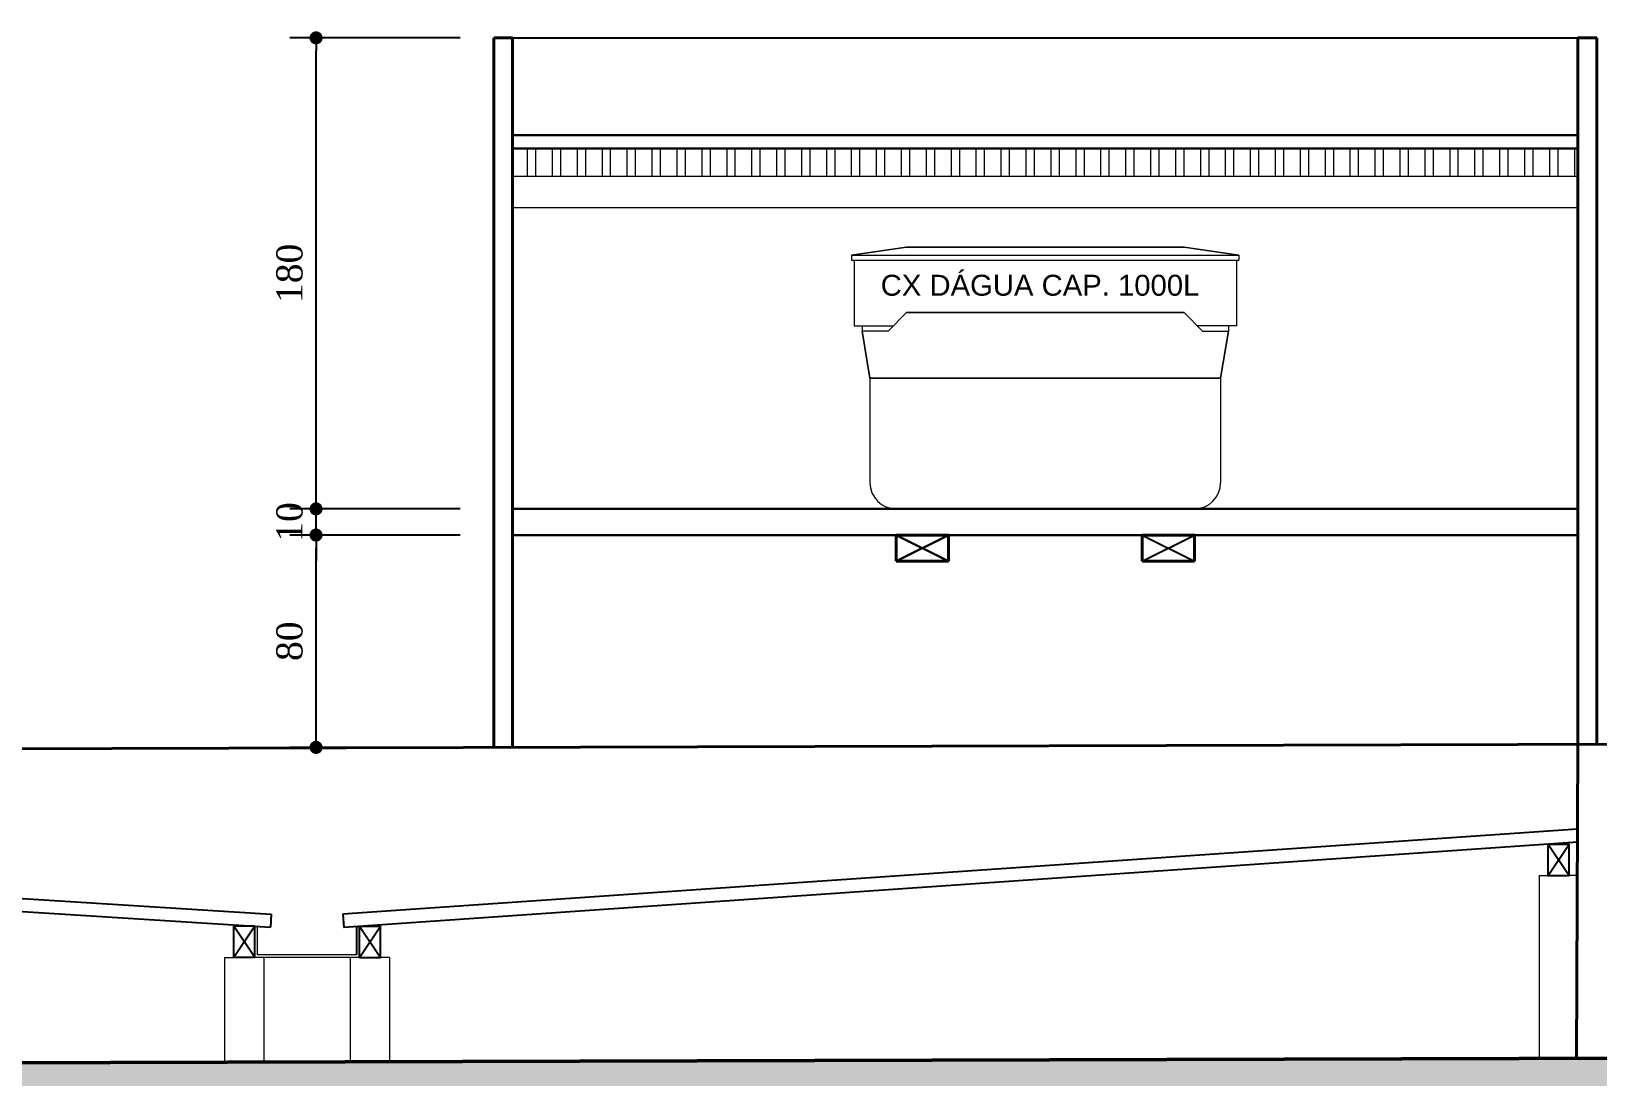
# Model space of a CAD drawing. Header units: millimetres. Extents: x 103208 to 171806, y -164 to 10038.
# Drawn here: x 113508 to 114107, y 1568 to 1968 of the extents above; entities that cross this region are included whole.
import ezdxf

# ---------------------------------------------------------------- set-up
doc = ezdxf.new("R2010")
doc.units = ezdxf.units.MM
for name, color, linetype in [('ACESSORIOS', 2, 'Continuous'), ('Fechamento Varanda', 3, 'Continuous'), ('Piso', 55, 'Continuous'), ('PORTAS', 3, 'Continuous'), ('Portas-Cotas', 2, 'Continuous')]:
    doc.layers.add(name, color=color, linetype=linetype)
for name, color, linetype, lineweight in [('Fachadas - Varanda', 3, 'Continuous', 30), ('Hachura', 1, 'Continuous', 9), ('Parede Baixa', 5, 'Continuous', 50), ('Parede Corte', 4, 'Continuous', 40), ('Pisos', 55, 'Continuous', 5), ('Pisos Externos', 15, 'Continuous', 9), ('Portas - Janelas', 2, 'Continuous', 20)]:
    doc.layers.add(name, color=color, linetype=linetype, lineweight=lineweight)
doc.styles.get("Standard").update_dxf_attribs({"font": 'arial.ttf'})
doc.styles.add('Valéria', font='romantic.ttf', dxfattribs={"height": 10})
doc.dimstyles.new('Cota - 50', dxfattribs={"dimtxt": 10, "dimasz": 5, "dimexe": 10, "dimexo": 20, "dimgap": 5, "dimtad": 1, "dimtxsty": 'Valéria', "dimblk": 'DOT', "dimcen": 0, "dimclrd": 12, "dimclre": 12, "dimclrt": 2, "dimazin": 2, "dimtfac": 1, "dimtix": 1, "dimtmove": 0, "dimatfit": 3, "dimldrblk": 'DOT', "dimfxl": 1, "dimarcsym": 0})

# ---------------------------------------------------------------- blocks, each defined once
blk = doc.blocks.new('_Dot')
at = {"color": 0, "linetype": 'ByBlock', "lineweight": -2}
blk.add_line((-0.5, 0), (-1, 0), dxfattribs=at)
at = {"color": 0, "linetype": 'ByBlock', "const_width": 0.5}
blk.add_lwpolyline([(-0.25, 0, 1), (0.25, 0, 1)], format="xyb", close=True, dxfattribs=at)
blk = doc.blocks.new('*D917')
at = {"color": 12, "lineweight": -2, "transparency": 16777216}
for p, q in [((113672.1481574793, 1775.434380300987), (113607.0600556686, 1775.434380300987)), ((113617.0600556686, 1699.266907697014), (113617.0600556686, 1770.434380300987)), ((113672.1481574793, 1694.266907697014), (113607.0600556686, 1694.266907697014))]:
    blk.add_line(p, q, dxfattribs=at)
at = {"layer": 'Defpoints', "color": 0, "transparency": 16777216}
for p in [(113617.0600556686, 1775.434380300987), (113692.1481574793, 1775.434380300987, -31292.76664449018), (113692.1481574793, 1694.266907697014, -31292.76664449018)]:
    blk.add_point(p, dxfattribs=at)
at = {"color": 12, "lineweight": -2, "transparency": 16777216, "xscale": 5, "yscale": 5, "zscale": 5}
for p, rotation in [((113617.0600556686, 1775.434380300987), 90), ((113617.0600556686, 1694.266907697014), 270)]:
    blk.add_blockref('_Dot', p, dxfattribs=dict(at, rotation=rotation))
at = {"color": 2, "transparency": 16777216, "insert": (113606.949108923, 1734.850643999019), "char_height": 10, "attachment_point": 5, "rotation": 90, "style": 'Valéria'}
blk.add_mtext('80', dxfattribs=at)
blk = doc.blocks.new('*D918')
at = {"color": 12, "lineweight": -2, "transparency": 16777216}
for p, q in [((113672.1481574793, 1965.434380301074), (113607.0600556686, 1965.434380301074)), ((113617.0600556686, 1790.434380300987), (113617.0600556686, 1960.434380301074)), ((113672.1481574793, 1785.434380300987), (113607.0600556686, 1785.434380300987))]:
    blk.add_line(p, q, dxfattribs=at)
at = {"layer": 'Defpoints', "color": 0, "transparency": 16777216}
for p in [(113617.0600556686, 1965.434380301074), (113692.1481574793, 1965.434380301074, -31292.76664449018), (113692.1481574793, 1785.434380300987, -31292.76664449018)]:
    blk.add_point(p, dxfattribs=at)
at = {"color": 12, "lineweight": -2, "transparency": 16777216, "xscale": 5, "yscale": 5, "zscale": 5}
for p, rotation in [((113617.0600556686, 1965.434380301074), 90), ((113617.0600556686, 1785.434380300987), 270)]:
    blk.add_blockref('_Dot', p, dxfattribs=dict(at, rotation=rotation))
at = {"color": 2, "transparency": 16777216, "insert": (113606.949108923, 1875.434380301049), "char_height": 10, "attachment_point": 5, "rotation": 90, "style": 'Valéria'}
blk.add_mtext('180', dxfattribs=at)
blk = doc.blocks.new('*D919')
at = {"color": 12, "lineweight": -2, "transparency": 16777216}
for p, q in [((113617.0600556686, 1790.434380300987), (113617.0600556686, 1795.434380300987)), ((113672.1481574793, 1785.434380300987), (113607.0600556686, 1785.434380300987)), ((113617.0600556686, 1775.434380300987), (113617.0600556686, 1785.434380300987)), ((113672.1481574793, 1775.434380300987), (113607.0600556686, 1775.434380300987)), ((113617.0600556686, 1770.434380300987), (113617.0600556686, 1765.434380300987))]:
    blk.add_line(p, q, dxfattribs=at)
at = {"layer": 'Defpoints', "color": 0, "transparency": 16777216}
for p in [(113617.0600556686, 1785.434380300987), (113692.1481574793, 1785.434380300987, -31292.76664449018), (113692.1481574793, 1775.434380300987, -31292.76664449018)]:
    blk.add_point(p, dxfattribs=at)
at = {"color": 12, "lineweight": -2, "transparency": 16777216, "xscale": 5, "yscale": 5, "zscale": 5}
for p, rotation in [((113617.0600556686, 1785.434380300987), 270), ((113617.0600556686, 1775.434380300987), 90)]:
    blk.add_blockref('_Dot', p, dxfattribs=dict(at, rotation=rotation))
at = {"color": 2, "transparency": 16777216, "insert": (113606.949108923, 1780.434380301005), "char_height": 10, "attachment_point": 5, "rotation": 90, "style": 'Valéria'}
blk.add_mtext('10', dxfattribs=at)

msp = doc.modelspace()

# ---------------------------------------------------------------- hatches: boundary and pattern name
at = {"layer": 'Pisos Externos'}
h = msp.add_hatch(dxfattribs=at)
h.set_pattern_fill('ANSI32', color=256, angle=45)
h.set_pattern_definition([(90, (18495.47707247987, -2250.317176321547), (-9.525, 1.77635683940025e-15), []), (90, (18498.65207385128, -2247.142174950139), (-9.525, 1.77635683940025e-15), [])])
h.paths.add_polyline_path([(113692.1481574793, 1923.194989299507), (113692.1481574793, 1912.434380301092), (114099.1681574793, 1912.434380301092), (114099.1681574793, 1923.194989299507)])
at = {"layer": 'Portas-Cotas'}
h = msp.add_hatch(dxfattribs=at)
h.set_pattern_fill('AR-CONC', color=256, scale=0.1, angle=45)
h.set_pattern_definition([(94.99999999999984, (17265.41713534362, -2255.372337662524), (14.00946503457718, 11.75533794048302), [1.905, -20.95499999999999]), (40.00000000000002, (17265.41713534362, -2255.372337662524), (-16.00184531424416, 11.01767285788194), [1.524, -16.764058417]), (145.4514447, (17266.58458705949, -2254.392729358049), (-1.992379762965978, 22.77301021368535), [1.61900088, -17.80902446]), (91.18419999999979, (17261.8250328952, -2251.780235214093), (22.14102432304705, 16.19534128742705), [2.857499999999999, -31.43249999999999]), (141.63555761, (17263.67011490362, -2250.430622927252), (-0.7086617476218535, 34.28267636152945), [2.428502314, -26.713560816]), (36.18415117000001, (17261.8250328952, -2251.780235214093), (-0.7086617458072162, 34.28267636162032), [2.285996707, -25.145973192]), (66, (17264.51910973151, -2250.882209601987), (17.95199793093499, 3.489514907439818), [1.904999999999996, -20.95499999999994]), (11.00000000000003, (17264.51910973151, -2250.882209601987), (-8.653992652234553, 17.39411931937545), [1.524, -16.764]), (116.451445, (17266.0151095623, -2250.591416697054), (9.298005187572974, 20.88363427013335), [1.61900088, -17.80899376]), (82.50000000000001, (17265.41713534362, -2255.372337662524), (-5.760546906781041, 6.197341367358699), [0, -16.56079999999994, 0, -17.01799999999994, 0, -16.82749999999994]), (52.49999999999999, (17265.41713534362, -2255.372337662524), (-2.358972731942485, 11.80870002746923), [0, -9.7028, 0, -16.1798, 0, -6.413500000000001]), (12.5, (17261.41194111363, -2259.377531892518), (9.99278630325158, 9.182619558271359), [0, -6.350000000000001, 0, -19.812, 0, -26.289]), (2.499999999999997, (17259.61588988942, -2261.173583116732), (8.676390441821674, 12.27223928811142), [0, -8.255, 0, -13.1572, 0, -18.669])])
h.paths.add_polyline_path([(113113.5307773289, 1559.119543220828), (114451.1452359353, 1563.667285411264), (114451.2813529025, 1576.185906420408), (113113.6374701342, 1572.500170128319)])

# ---------------------------------------------------------------- linework, layer by layer
at = {"layer": 'ACESSORIOS'}
for p, q in [((113129.0890260259, 1660.164565182943, -245501.7226667843), (113599.9481699304, 1630.526277426422, -296510.6612539506)), ((114099.0137817119, 1663.046741959018, -295294.3515040337), (113627.2898441483, 1630.493975566155, -295976.2306266678)), ((114098.9898846585, 1658.033201718948, -295294.8836215231), (113627.6340659433, 1625.505838503499, -295976.2306266678)), ((113129.0651535079, 1655.156172411565, -245533.1639149327), (113599.6340659433, 1625.536153311204, -296510.6612539506)), ((113599.9481699304, 1630.526277426422, -296510.6612539506), (113599.6340659433, 1625.536153311202, -296510.6612539506)), ((113627.2898441483, 1630.493975566155, -295976.2306266678), (113627.6340659433, 1625.505838503499, -295976.2306266678))]:
    msp.add_line(p, q, dxfattribs=at)
at = {"layer": 'Fachadas - Varanda'}
for p, q in [((114099.1681574793, 1928.219927110066, -378510.7444687768), (113692.1481574793, 1928.219927110069, -378510.7444687768)), ((114099.1681574793, 1923.194989299507, -378510.7444687768), (113692.1481574793, 1923.194989299507, -378510.7444687768)), ((113692.1481574793, 1785.434380300987, -378510.7444687768), (114099.1681574793, 1785.434380300978, -378510.7444687768)), ((113692.1481574793, 1775.434380300987, -378510.7444687768), (114099.1681574793, 1775.434380301001, -378510.7444687768))]:
    msp.add_line(p, q, dxfattribs=at)
at = {"layer": 'Fechamento Varanda'}
for p, q in [((114087.8220224185, 1657.262528912976, -295311.0268177858), (114095.8220224185, 1657.262528912976, -295311.0268177858)), ((114087.8220224185, 1645.262528912976, -295311.0268177858), (114087.8220224185, 1657.262528912976, -295311.0268177858)), ((114095.8220224185, 1645.262528912976, -295311.0268177858), (114095.8220224185, 1657.262528912976, -295311.0268177858)), ((114087.8220224185, 1645.262528912976, -295311.0268177858), (114095.8220224185, 1645.262528912976, -295311.0268177858)), ((113593.6340659433, 1625.950878937115, -295969.0031036577), (113585.6340659433, 1625.950878937115, -295969.0031036577)), ((113585.6340659433, 1613.950878937115, -295969.0031036577), (113585.6340659433, 1625.950878937115, -295969.0031036577)), ((113593.6340659433, 1613.950878937115, -295969.0031036577), (113593.6340659433, 1625.950878937115, -295969.0031036577)), ((113633.6340659433, 1613.950878937115, -295969.0031036577), (113633.6340659433, 1625.950878937115, -295969.0031036577)), ((113633.6340659433, 1625.950878937115, -295969.0031036577), (113641.6340659433, 1625.950878937115, -295969.0031036577)), ((113641.6340659433, 1613.950878937115, -295969.0031036577), (113641.6340659433, 1625.950878937115, -295969.0031036577)), ((113593.6340659433, 1613.950878937115, -295969.0031036577), (113585.6340659433, 1613.950878937115, -295969.0031036577)), ((113633.6340659433, 1613.950878937115, -295969.0031036577), (113641.6340659433, 1613.950878937115, -295969.0031036577))]:
    msp.add_line(p, q, dxfattribs=at)
at = {"layer": 'Parede Baixa'}
msp.add_line((114451.2435034502, 1576.443759198302, -416995.699069384), (113113.6715129464, 1572.607145137881, -270644.1522527448), dxfattribs=at)
at = {"layer": 'Parede Corte'}
for p, q in [((113684.9871490226, 1965.434380301074, -378510.7444687768), (113692.1481574793, 1965.434380301074, -378510.7444687768)), ((113684.9871490226, 1965.434380301074, -378510.7444687768), (113684.9871490226, 1694.246367474934, -378510.7444687768)), ((113692.1481574793, 1965.434380301074, -378510.7444687768), (113692.1481574793, 1694.266907697013, -378510.7444687768)), ((114099.1681574793, 1965.434380301074, -378510.7444687768), (114099.1681574793, 1695.434380301074, -378510.7444687768)), ((114099.1681574793, 1965.434380301074, -378510.7444687768), (114106.329165936, 1965.434380301074, -378510.7444687768)), ((114106.329165936, 1965.434380301074, -378510.7444687768), (114106.329165936, 1695.434380301074, -378510.7444687768)), ((113838.6581574793, 1775.434380300949, -368606.7444687768), (113838.6581574793, 1765.434380300949, -368606.7444687768)), ((113858.6581574793, 1775.434380300949, -378510.7444687768), (113838.6581574793, 1775.434380300949, -378510.7444687768)), ((113932.6581574793, 1775.434380300949, -368606.7444687768), (113932.6581574793, 1765.434380300949, -368606.7444687768)), ((113952.6581574793, 1775.434380300949, -378510.7444687768), (113932.6581574793, 1775.434380300949, -378510.7444687768)), ((113838.6581574793, 1765.434380300949, -368606.7444687768), (113858.6581574793, 1765.434380300949, -368606.7444687768)), ((113932.6581574793, 1765.434380300949, -368606.7444687768), (113952.6581574793, 1765.434380300949, -368606.7444687768)), ((114451.2435034502, 1696.444252840472, -417033.3599576328), (113114.2435034502, 1692.609279444498, -270744.3979555644)), ((114098.5961669755, 1575.432245994457, -553540.5378813152), (114099.1681574793, 1695.434380301074, -544281.2950284427))]:
    msp.add_line(p, q, dxfattribs=at)
at = {"layer": 'Parede Corte', "elevation": -368606.7444687768}
for points in [[(113858.6581574793, 1765.434380300949), (113858.6581574793, 1765.434380300949), (113858.6581574793, 1775.434380300949), (113858.6581574793, 1775.434380300949)], [(113952.6581574793, 1765.434380300949), (113952.6581574793, 1765.434380300949), (113952.6581574793, 1775.434380300949), (113952.6581574793, 1775.434380300949)]]:
    msp.add_lwpolyline(points, close=True, dxfattribs=at)
at = {"layer": 'Piso'}
for p, q in [((113858.6581574793, 1765.434380300949, -368606.7444687768), (113838.6581574793, 1775.434380300949, -368606.7444687768)), ((113838.6581574793, 1765.434380300949, -378510.7444687768), (113858.6581574793, 1775.434380300949, -378510.7444687768)), ((113858.6581574793, 1775.434380300949, -368606.7444687768), (113838.6581574793, 1765.434380300949, -368606.7444687768)), ((113838.6581574793, 1775.434380300949, -378510.7444687768), (113858.6581574793, 1765.434380300949, -378510.7444687768)), ((113932.6581574793, 1765.434380300949, -378510.7444687768), (113952.6581574793, 1775.434380300949, -378510.7444687768)), ((113932.6581574793, 1775.434380300949, -378510.7444687768), (113952.6581574793, 1765.434380300949, -378510.7444687768)), ((114087.8220224185, 1657.262528912976, -295311.0268177858), (114095.8220224185, 1645.262528912976, -295311.0268177858)), ((114087.8220224185, 1645.262528912976, -295311.0268177858), (114095.8220224185, 1657.262528912976, -295311.0268177858)), ((113593.6340659433, 1625.950878937115, -295969.0031036577), (113585.6340659433, 1613.950878937115, -295969.0031036577)), ((113593.6340659433, 1613.950878937115, -295969.0031036577), (113585.6340659433, 1625.950878937115, -295969.0031036577)), ((113633.6340659433, 1613.950878937115, -295969.0031036577), (113641.6340659433, 1625.950878937115, -295969.0031036577)), ((113633.6340659433, 1625.950878937115, -295969.0031036577), (113641.6340659433, 1613.950878937115, -295969.0031036577))]:
    msp.add_line(p, q, dxfattribs=at)
at = {"layer": 'Pisos'}
for p, q in [((113952.6581574793, 1775.434380300949, -368606.7444687768), (113932.6581574793, 1765.434380300949, -368606.7444687768)), ((113952.6581574793, 1765.434380300949, -368606.7444687768), (113932.6581574793, 1775.434380300949, -368606.7444687768))]:
    msp.add_line(p, q, dxfattribs=at)
at = {"layer": 'PORTAS', "color": 2, "linetype": 'Continuous'}
msp.add_line((113692.1481574793, 1965.434380301074, -378510.7444687768), (114099.1681574793, 1965.434380301074, -378510.7444687768), dxfattribs=at)
at = {"layer": 'Portas - Janelas'}
for p, q in [((114099.1681574793, 1912.434380301092, -378510.7444687768), (113692.1481574793, 1912.434380301092, -378510.7444687768)), ((114099.1681574793, 1900.434380301088, -378510.7444687768), (113692.1481574793, 1900.434380301092, -378510.7444687768)), ((113842.6581574793, 1885.434380300951, -378510.7444687768), (113821.6581574793, 1882.434380300951, -378510.7444687768)), ((113821.6581574793, 1882.434380300951, -388414.7444687768), (113842.6581574793, 1885.434380300951, -388414.7444687768)), ((113842.6581574793, 1885.434380300951, -388414.7444687768), (113948.6581574793, 1885.434380300951, -388414.7444687768)), ((113948.6581574793, 1885.434380300951, -378510.7444687768), (113842.6581574793, 1885.434380300951, -378510.7444687768)), ((113969.6581574793, 1882.434380300951, -378510.7444687768), (113948.6581574793, 1885.434380300951, -378510.7444687768)), ((113948.6581574793, 1885.434380300951, -388414.7444687768), (113969.6581574793, 1882.434380300951, -388414.7444687768)), ((113821.6581574793, 1882.434380300951, -378510.7444687768), (113821.6581574793, 1880.434380300951, -378510.7444687768)), ((113821.6581574793, 1882.434380300951, -388414.7444687768), (113821.6581574793, 1880.434380300951, -388414.7444687768)), ((113821.6581574793, 1882.434380300951, -388414.7444687768), (113969.6581574793, 1882.434380300951, -388414.7444687768)), ((113821.6581574793, 1880.434380300951, -388414.7444687768), (113969.6581574793, 1880.434380300951, -388414.7444687768)), ((113822.6581574793, 1880.434380300951, -378510.7444687768), (113822.6581574793, 1855.434380300951, -378510.7444687768)), ((113822.6581574793, 1880.434380300951, -388414.7444687768), (113822.6581574793, 1855.434380300951, -388414.7444687768)), ((113968.6581574793, 1880.434380300951, -378510.7444687768), (113968.6581574793, 1855.434380300951, -378510.7444687768)), ((113968.6581574793, 1880.434380300951, -388414.7444687768), (113968.6581574793, 1855.434380300951, -388414.7444687768)), ((113969.6581574793, 1882.434380300951, -378510.7444687768), (113969.6581574793, 1880.434380300951, -378510.7444687768)), ((113969.6581574793, 1882.434380300951, -388414.7444687768), (113969.6581574793, 1880.434380300951, -388414.7444687768)), ((113822.6581574793, 1855.434380300951, -378510.7444687768), (113837.6581574793, 1855.434380300951, -378510.7444687768)), ((113822.6581574793, 1855.434380300951, -388414.7444687768), (113837.6581574793, 1855.434380300951, -388414.7444687768)), ((113825.6581574793, 1855.434380300951, -378510.7444687768), (113825.6581574793, 1853.363312489084, -378510.7444687768)), ((113825.6581574793, 1855.434380300951, -388414.7444687768), (113825.6581574793, 1853.363312489084, -388414.7444687768)), ((113835.5870896674, 1853.363312489084, -388414.7444687768), (113842.6581574793, 1860.434380300951, -388414.7444687768)), ((113835.5870896674, 1853.363312489084, -378510.7444687768), (113842.6581574793, 1860.434380300951, -378510.7444687768)), ((113842.6581574793, 1860.434380300951, -388414.7444687768), (113948.6581574793, 1860.434380300951, -388414.7444687768)), ((113948.6581574793, 1860.434380300951, -378510.7444687768), (113842.6581574793, 1860.434380300951, -378510.7444687768)), ((113955.7292252912, 1853.363312489084, -378510.7444687768), (113948.6581574793, 1860.434380300951, -378510.7444687768)), ((113955.7292252912, 1853.363312489084, -388414.7444687768), (113948.6581574793, 1860.434380300951, -388414.7444687768)), ((113968.6581574793, 1855.434380300951, -378510.7444687768), (113953.6581574793, 1855.434380300951, -378510.7444687768)), ((113968.6581574793, 1855.434380300951, -388414.7444687768), (113953.6581574793, 1855.434380300951, -388414.7444687768)), ((113965.6581574793, 1855.434380300951, -378510.7444687768), (113965.6581574793, 1853.363312489084, -378510.7444687768)), ((113965.6581574793, 1855.434380300951, -388414.7444687768), (113965.6581574793, 1853.363312489084, -388414.7444687768)), ((113828.6581574793, 1835.434380300951, -378510.7444687768), (113825.6581574793, 1853.363312489084, -378510.7444687768)), ((113825.6581574793, 1853.363312489084, -388414.7444687768), (113828.6581574793, 1835.434380300951, -388414.7444687768)), ((113835.5870896674, 1853.363312489084, -388414.7444687768), (113825.6581574793, 1853.363312489084, -388414.7444687768)), ((113835.5870896674, 1853.363312489084, -378510.7444687768), (113825.9688176511, 1853.363312489084, -378510.7444687768)), ((113955.7292252912, 1853.363312489084, -378510.7444687768), (113965.6581574793, 1853.363312489084, -378510.7444687768)), ((113955.7292252912, 1853.363312489084, -388414.7444687768), (113965.3474973075, 1853.363312489084, -388414.7444687768)), ((113965.6581574793, 1853.363312489084, -378510.7444687768), (113962.6581574793, 1835.434380300951, -378510.7444687768)), ((113962.6581574793, 1835.434380300951, -388414.7444687768), (113965.6581574793, 1853.363312489084, -388414.7444687768)), ((113828.6581574793, 1835.434380300951, -378510.7444687768), (113828.6581574793, 1795.434380300952, -378510.7444687768)), ((113828.6581574793, 1835.434380300951, -378510.7444687768), (113962.6581574793, 1835.434380300951, -378510.7444687768)), ((113828.6581574793, 1835.434380300951, -388414.7444687768), (113828.6581574793, 1795.434380300952, -388414.7444687768)), ((113962.6581574793, 1835.434380300951, -388414.7444687768), (113828.6581574793, 1835.434380300951, -388414.7444687768)), ((113962.6581574793, 1835.434380300951, -388414.7444687768), (113962.6581574793, 1795.434380300952, -388414.7444687768)), ((113962.6581574793, 1835.434380300951, -378510.7444687768), (113962.6581574793, 1795.434380300952, -378510.7444687768)), ((114084.3220224185, 1645.262528912991, -295311.0268177858), (114084.3220224184, 1575.391281855511, -295311.0268177858)), ((114084.3220224185, 1645.262528912976, -295311.0268177858), (114087.8220224185, 1645.262528912976, -295311.0268177858)), ((114098.9290132114, 1645.262528912976, -295311.0268177858), (114095.8220224185, 1645.262528912976, -295311.0268177858)), ((113594.6340659433, 1614.950878937126, -295969.0031036577), (113594.6340659433, 1625.850878937116, -295969.0031036577)), ((113632.6340659433, 1614.950878937126, -295969.0031036577), (113632.6340659433, 1625.850878937116, -295969.0031036577)), ((113582.1340659433, 1613.950878937115, -295969.0031036577), (113585.6340659433, 1613.950878937115, -295969.0031036577)), ((113582.1340659433, 1613.950878937115, -295969.0031036577), (113582.1340659432, 1573.950878937131, -295969.0031036577)), ((113633.6340659433, 1613.950878937115, -295969.0031036577), (113593.6340659433, 1613.950878937128, -295969.0031036577)), ((113632.6340659433, 1614.950878937124, -295969.0031036577), (113594.6340659433, 1614.950878937128, -295969.0031036577)), ((113597.1340659433, 1613.950878937128, -295969.0031036577), (113597.1340659434, 1573.993881135409, -295969.0031036577)), ((113630.1340659433, 1613.950878937126, -295969.0031036577), (113630.1340659434, 1574.088536424912, -295969.0031036577)), ((113645.1340659433, 1613.950878937115, -295969.0031036577), (113641.6340659433, 1613.950878937115, -295969.0031036577)), ((113645.1340659433, 1613.950878937115, -295969.0031036577), (113645.1340659435, 1574.131561556505, -295969.0031036577))]:
    msp.add_line(p, q, dxfattribs=at)
for centre, start, end in [((113838.6581574793, 1795.434380300984, -388414.7444687768), 180, 270), ((113838.6581574793, 1795.434380300952, -388414.7444687768), 180, 270), ((113952.6581574793, 1795.434380300984, -388414.7444687768), 270, 0), ((113952.6581574793, 1795.434380300952, -388414.7444687768), 270, 0)]:
    msp.add_arc(centre, 10, start, end, dxfattribs=at)
at = {"layer": 'Portas-Cotas'}
msp.add_line((113632.6340659433, 1614.950878937126, -295969.0031036577), (113632.6340659433, 1625.850878937116, -295969.0031036577), dxfattribs=at)

# ---------------------------------------------------------------- texts
at = {"layer": 'Hachura'}
msp.add_text('CX DÁGUA CAP. 1000L', height=8, dxfattribs=at).set_placement((113832.7854751525, 1866.889798499935, -378510.7444687768))

# ---------------------------------------------------------------- dimensions: what is measured, and where the dimension line sits
for base, p1, p2, picture, middle in [((113617.0600556686, 1965.434380301074, -347217.9778242866), (113692.1481574793, 1785.434380300987, -378510.7444687768), (113692.1481574793, 1965.434380301074, -378510.7444687768), '*D918', (113606.949108923, 1875.434380301049, -347217.9778242866)), ((113617.0600556686, 1785.434380300987, -347217.9778242866), (113692.1481574793, 1775.434380300987, -378510.7444687768), (113692.1481574793, 1785.434380300987, -378510.7444687768), '*D919', (113606.949108923, 1780.434380301005, -347217.9778242866))]:
    dim = msp.add_linear_dim(base=base, p1=p1, p2=p2, angle=90, dimstyle='Cota - 50', override={"dimtmove": 1})
    dim.commit()
    dim.dimension.update_dxf_attribs({"geometry": picture, "text_midpoint": middle})
dim = msp.add_linear_dim(base=(113617.0600556686, 1775.434380300987, -347217.9778242866), p1=(113692.1481574793, 1694.266907697014, -378510.7444687768), p2=(113692.1481574793, 1775.434380300987, -378510.7444687768), angle=90, text='80', dimstyle='Cota - 50')
dim.commit()
dim.dimension.update_dxf_attribs({"geometry": '*D917', "text_midpoint": (113606.949108923, 1734.850643999019, -347217.9778242866)})

doc.saveas('drawing.dxf')
